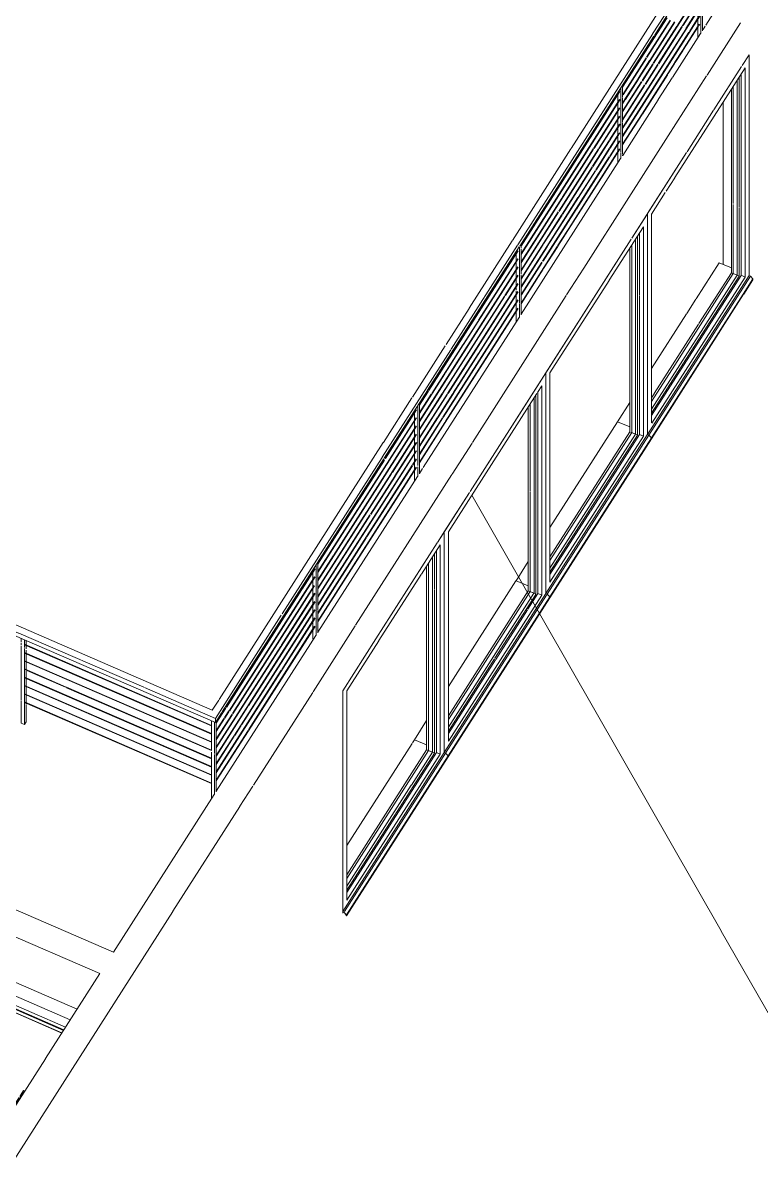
# Model space of a CAD drawing. Header units: millimetres. Extents: x -35445 to 232012, y -57203 to 42724.
# Drawn here: x 184228 to 189306, y -16022 to -8172 of the extents above; entities that cross this region are included whole.
import ezdxf

# ---------------------------------------------------------------- set-up
doc = ezdxf.new("R2010")
doc.units = ezdxf.units.MM
for name, color, linetype, lineweight in [('A-DOOR', 31, 'Continuous', 9), ('A-DOOR-FRAM', 31, 'Continuous', 9), ('A-FLOR-HRAL', 11, 'Continuous', 9), ('A-GLAZ', 151, 'Continuous', 9), ('A-GLAZ-CURT', 52, 'Continuous', 9), ('A-GLAZ-CWMG', 51, 'Continuous', 9), ('A-WALL', 113, 'Continuous', 9)]:
    doc.layers.add(name, color=color, linetype=linetype, lineweight=lineweight)

# ---------------------------------------------------------------- blocks, each defined once
blk = doc.blocks.new('Curtain Wall Dbl Glass - Curtain Wall Dbl Glass-V19-Solar Analysis')
at = {"layer": 'A-DOOR'}
for p, q in [((3780.5, -14971.8), (3144.8, -14696.1)), ((3144.8, -14696.1), (3144.8, -15875.1)), ((3153.6, -15861.2), (3153.6, -14700)), ((3780.5, -15655.6), (3780.5, -14971.8)), ((3783.3, -14973), (3783.3, -15651.2)), ((4122.6, -15120.1), (3783.3, -14973)), ((3789.4, -14975.6), (3789.4, -15640.5)), ((3792.2, -15637.4), (3792.2, -14976.8)), ((3153.6, -15861.2), (3144.8, -15875.1)), ((3144.8, -15875.1), (3532.8, -16043.4)), ((3541.6, -16029.5), (3153.6, -15861.2))]:
    blk.add_line(p, q, dxfattribs=at)
at = {"layer": 'A-DOOR-FRAM'}
for p, q in [((3730.2, -15459.2), (3727.2, -15463.9)), ((3727.2, -15463.9), (3760.9, -15478.5)), ((3727.2, -15463.9), (3727.2, -15531.3)), ((3769.5, -15476.3), (3730.2, -15459.2)), ((3676.9, -15542.6), (3674, -15547.2)), ((3710.6, -15557.2), (3676.9, -15542.6)), ((3731.3, -15524.8), (3710.6, -15557.2)), ((3713.3, -15564.3), (3737, -15527.2)), ((3737, -15527.2), (3731.3, -15524.8)), ((3737, -15527.2), (3737, -15642.4)), ((3760.9, -15478.5), (3740.2, -15510.9)), ((3740.2, -15510.9), (3745.8, -15513.3)), ((3740.2, -15510.9), (3740.2, -15626.1)), ((3745.8, -15513.3), (3769.5, -15476.3)), ((3745.8, -15513.3), (3745.8, -15628.5)), ((3769.5, -15591.5), (3769.5, -15476.3)), ((3859.4, -15515.3), (3835.7, -15552.3)), ((3841.4, -15554.8), (3862.1, -15522.3)), ((3867.8, -15518.9), (3859.4, -15515.3)), ((3674, -15547.2), (3674, -15662.4)), ((3679.3, -15549.5), (3713.3, -15564.3)), ((3713.3, -15679.4), (3713.3, -15564.3)), ((3769.5, -15591.5), (3745.8, -15628.5)), ((3826.9, -15566.2), (3803.2, -15603.2)), ((3803.2, -15603.2), (3811.6, -15606.9)), ((3803.2, -15620.1), (3803.2, -15603.2)), ((3811.8, -15601), (3832.5, -15568.6)), ((3832.5, -15568.6), (3826.9, -15566.2)), ((3835.7, -15552.3), (3841.4, -15554.8)), ((3835.7, -15552.3), (3835.7, -15569.2)), ((3713.3, -15679.4), (3674, -15662.4)), ((3737, -15642.4), (3713.3, -15679.4)), ((3745.8, -15628.5), (3740.2, -15626.1))]:
    blk.add_line(p, q, dxfattribs=at)
blk = doc.blocks.new('Single Window - Standard-818874-Solar Analysis')
at = {"layer": 'A-GLAZ'}
for p, q in [((8848.8, -8391.9), (8801.9, -8465.4)), ((8848.8, -9905.4), (8848.8, -8391.9)), ((8796.8, -8473.3), (8606.7, -8770.8)), ((8338.3, -9236.3), (8820.8, -8481)), ((8780.3, -9439.3), (8780.3, -8546.8)), ((8794.3, -8522.6), (8794.3, -9106.7)), ((8820.8, -8481), (8820.8, -9373.8)), ((8727.2, -8627.6), (8727.2, -9891.1)), ((8740.5, -8606.8), (8740.5, -9416)), ((8767.1, -9433.3), (8767.1, -8565.2)), ((8605.1, -8773.4), (8422.7, -9058.8)), ((8419.4, -9064), (8151.3, -9483.6)), ((8794.3, -9107.6), (8794.3, -9372)), ((8278.5, -9330), (8337.5, -9237.5)), ((8178.1, -9487.1), (8272.6, -9339.1)), ((8794.3, -9373.8), (8794.3, -9906.8)), ((8820.8, -9376.1), (8820.8, -9920.8)), ((8150.1, -9485.5), (8150.1, -10904.4)), ((8178.1, -10924.3), (8178.1, -9487.1)), ((8740.5, -9421.2), (8740.5, -9896.9)), ((8767.1, -9908.4), (8767.1, -9435.4)), ((8780.3, -9914.1), (8780.3, -9445.1)), ((8643.5, -9822), (8485.5, -10069.4)), ((8643.5, -9822), (8727.2, -9858.4)), ((8150.1, -11004.6), (8848.8, -9911.1)), ((8857.7, -9914.9), (8159, -11008.4)), ((8178.1, -10830.2), (8767.1, -9908.4)), ((8794.3, -9909.3), (8178.1, -10873.8)), ((8178.1, -10856.8), (8780.3, -9914.1)), ((8820.8, -9920.8), (8179.2, -10925.1)), ((8740.5, -9896.9), (8338.4, -10526.2)), ((8727.2, -9891.1), (8504.2, -10240.3)), ((8727.2, -9891.1), (8767.1, -9908.4)), ((8740.5, -9896.9), (8767.1, -9908.4)), ((8767.1, -9908.4), (8780.3, -9914.1)), ((8798, -9910.9), (8820.8, -9920.8)), ((8809.2, -10037.5), (8875.3, -9933.9)), ((8812.2, -10038.4), (8875.3, -9939.6)), ((8848.8, -9911.1), (8857.7, -9914.9)), ((8857.7, -9914.9), (8875.3, -9933.9)), ((8875.3, -9933.9), (8875.3, -9939.6)), ((8176.7, -11027.4), (8808.9, -10037.9)), ((8176.7, -11033.1), (8811.5, -10039.4)), ((8483.6, -10072.3), (8419.9, -10172.1)), ((8419.3, -10173), (8178.1, -10550.5)), ((8501, -10245.2), (8196.9, -10721.2)), ((8338.3, -10526.4), (8178.1, -10777.2)), ((8195.6, -10723.2), (8178.1, -10750.6)), ((8028.6, -10784.5), (7944.8, -10915.6)), ((8150.1, -10904.4), (8150.1, -11006.7)), ((8028.6, -10951.9), (7944.8, -10915.6)), ((8159, -11008.4), (8150.1, -11004.6)), ((8176.7, -11027.4), (8159.1, -11008.5)), ((8176.7, -11033.1), (8176.7, -11027.4))]:
    blk.add_line(p, q, dxfattribs=at)
blk = doc.blocks.new('Single Window - Standard-V23-Solar Analysis')
at = {"layer": 'A-GLAZ'}
for p, q in [((8150.1, -9485.5), (8043.3, -9652.7)), ((8150.1, -10904.4), (8150.1, -9485.5)), ((7887.1, -9942.5), (8122.2, -9574.6)), ((8122.2, -9574.6), (8122.2, -11014.3)), ((8081.7, -11007.7), (8081.7, -9638)), ((8095.6, -9616.1), (8095.6, -10043)), ((8038, -9661), (7451.5, -10579)), ((8028.6, -9721.1), (8028.6, -10981.6)), ((8041.8, -9700.3), (8041.8, -10990.4)), ((8068.4, -11001.9), (8068.4, -9658.7)), ((7479.4, -10580.6), (7886.3, -9943.7)), ((8095.6, -10047.5), (8095.6, -11002.8)), ((7451.5, -10579), (7451.5, -12068.6)), ((7479.4, -10721.2), (7479.4, -10580.6)), ((7479.4, -12020.3), (7479.4, -10722.6)), ((8150.1, -11006.7), (8150.1, -10904.4)), ((7944.8, -10915.6), (7479.4, -11644)), ((8028.6, -10984.6), (7479.4, -11844.2)), ((7944.8, -10915.6), (8028.6, -10951.9)), ((8028.6, -10984.6), (8068.4, -11001.9)), ((7451.5, -12098.1), (8148.9, -11006.4)), ((8159, -11008.5), (7460.3, -12101.9)), ((7478, -12120.9), (8176.7, -11027.4)), ((7478, -12126.6), (8176.7, -11033.1)), ((8041.8, -10990.4), (7479.4, -11870.7)), ((7479.4, -11923.8), (8068.4, -11001.9)), ((7479.4, -11950.3), (8081.7, -11007.7)), ((8122.2, -11014.3), (7479.4, -12020.3)), ((8095.6, -11002.8), (7760.2, -11527.8)), ((8041.8, -10990.4), (8068.4, -11001.9)), ((8068.4, -11001.9), (8081.7, -11007.7)), ((8095.6, -11002.8), (8122.2, -11014.3)), ((8150.1, -11004.6), (8159, -11008.4)), ((8159.1, -11008.5), (8176.7, -11027.4)), ((8176.7, -11027.4), (8176.7, -11033.1)), ((7758.1, -11531.1), (7479.4, -11967.3)), ((7329.9, -11878), (7246.2, -12009.1)), ((7329.9, -12045.4), (7246.2, -12009.1)), ((7451.5, -12069.2), (7451.5, -12092.4)), ((7460.3, -12101.9), (7451.5, -12098.1)), ((7478, -12120.9), (7460.3, -12101.9)), ((7478, -12126.6), (7478, -12120.9))]:
    blk.add_line(p, q, dxfattribs=at)
blk = doc.blocks.new('Single Window - Standard-V24-Solar Analysis')
at = {"layer": 'A-GLAZ'}
for p, q in [((7451.5, -10579), (6930.2, -11394.9)), ((7451.5, -12068.6), (7451.5, -10579)), ((7393.3, -10715.4), (7423.5, -10668.1)), ((7423.5, -10668.1), (7423.5, -12107.8)), ((6780.8, -11674.1), (7389.6, -10721.2)), ((7369.7, -12095.4), (7369.7, -10752.3)), ((7383, -12101.2), (7383, -10731.5)), ((7397, -10709.6), (7397, -10720)), ((7397, -10721.2), (7397, -12096.3)), ((7329.9, -10814.6), (7329.9, -12068.2)), ((7343.2, -10793.8), (7343.2, -11394.9)), ((6925.3, -11402.6), (6752.8, -11672.5)), ((7343.2, -11400.5), (7343.2, -12083.9)), ((6752.8, -11672.5), (6752.8, -13185.9)), ((6780.8, -13113.9), (6780.8, -11674.1)), ((7245.5, -12010.1), (6780.8, -12737.5)), ((7246.2, -12009.1), (7329.9, -12045.4)), ((7329.9, -12078.2), (6780.8, -12937.7)), ((7343.2, -12083.9), (6780.8, -12964.2)), ((7329.9, -12068.6), (7329.9, -12078.2)), ((7329.9, -12078.2), (7368.7, -12095)), ((7343.2, -12083.9), (7368.7, -12095)), ((7451.5, -12092.4), (7451.5, -12069.2)), ((6752.8, -13191.6), (7451.5, -12098.1)), ((7435.4, -12140.9), (6761.7, -13195.5)), ((6779.4, -13214.5), (7478, -12120.9)), ((6779.4, -13220.1), (7478, -12126.6)), ((6780.8, -13017.3), (7369.6, -12095.6)), ((7423.5, -12107.8), (6780.8, -13113.9)), ((7100.9, -12542.8), (7381.4, -12103.7)), ((7397, -12096.3), (7327.6, -12204.8)), ((7368.7, -12095), (7383, -12101.2)), ((7397, -12096.3), (7423.5, -12107.8)), ((7460.3, -12101.9), (7435.9, -12140.2)), ((7451.5, -12098.1), (7460.3, -12101.9)), ((7460.3, -12101.9), (7478, -12120.9)), ((7478, -12120.9), (7478, -12126.6)), ((7324.7, -12209.4), (7107.1, -12550)), ((6780.8, -13043.8), (7098, -12547.3)), ((7105.6, -12552.3), (6780.8, -13060.8)), ((6631.3, -12971.5), (6547.5, -13102.6)), ((6631.3, -13138.9), (6547.5, -13102.6)), ((6761.7, -13195.5), (6752.8, -13191.6)), ((6779.4, -13214.5), (6761.7, -13195.5)), ((6779.4, -13220.1), (6779.4, -13214.5))]:
    blk.add_line(p, q, dxfattribs=at)
blk = doc.blocks.new('Single Window - Standard-V25-Solar Analysis')
at = {"layer": 'A-GLAZ'}
for p, q in [((6752.8, -11672.5), (6705, -11747.3)), ((6752.8, -13185.9), (6752.8, -11672.5)), ((6703.9, -11749.1), (6282.2, -12409.1)), ((6596.1, -11963.1), (6724.9, -11761.6)), ((6724.9, -11761.6), (6724.9, -13201.3)), ((6671.1, -13188.9), (6671.1, -11845.8)), ((6684.4, -12064.4), (6684.4, -11825)), ((6698.3, -11803.1), (6698.3, -13189.8)), ((6631.3, -11908.1), (6631.3, -13171.7)), ((6644.5, -11887.3), (6644.5, -13177.4)), ((6303.2, -12421.5), (6594.3, -11966)), ((6684.4, -13194.7), (6684.4, -12068.6)), ((6282.1, -12409.3), (6054.2, -12766)), ((6082.1, -12767.6), (6302.4, -12422.9)), ((6054.2, -12766), (6054.2, -14296.5)), ((6082.1, -14207.4), (6082.1, -12767.6)), ((6547.5, -13102.6), (6533.6, -13124.4)), ((6547.5, -13102.6), (6631.3, -13138.9)), ((6531.1, -13128.3), (6082.1, -13831)), ((6631.3, -13171.7), (6082.1, -14031.2)), ((6644.5, -13177.4), (6082.1, -14057.7)), ((6631.3, -13171.7), (6671.1, -13188.9)), ((6644.5, -13177.4), (6671.1, -13188.9)), ((6054.2, -14285.1), (6752.8, -13191.6)), ((6761.7, -13195.5), (6066.5, -14283.5)), ((6080.7, -14308), (6779.4, -13214.5)), ((6080.7, -14313.7), (6779.4, -13220.1)), ((6698.3, -13189.8), (6082.1, -14154.3)), ((6082.1, -14137.3), (6684.4, -13194.7)), ((6724.9, -13201.3), (6082.1, -14207.4)), ((6526.2, -13415.7), (6671.1, -13188.9)), ((6671.1, -13188.9), (6684.4, -13194.7)), ((6698.3, -13189.8), (6724.9, -13201.3)), ((6752.8, -13191.6), (6761.7, -13195.5)), ((6761.7, -13195.5), (6779.4, -13214.5)), ((6779.4, -13214.5), (6779.4, -13220.1)), ((6082.1, -14110.8), (6526, -13416)), ((6063, -14289), (6054.2, -14285.1)), ((6054.2, -14286.3), (6062.9, -14290)), ((6054.2, -14296.5), (6059.8, -14287.6)), ((6062.9, -14290), (6078.9, -14308.1)), ((6080.7, -14308), (6063, -14289)), ((6078.9, -14308.1), (6078.9, -14312.9)), ((6078.9, -14312.9), (6080.7, -14313.7)), ((6080.7, -14313.7), (6080.7, -14308))]:
    blk.add_line(p, q, dxfattribs=at)
blk = doc.blocks.new('System Panel - Glazed-V39-Solar Analysis')
at = {"layer": 'A-GLAZ-CURT'}
for p, q in [((3147.7, -14486.7), (3147.7, -14667.5)), ((3159.6, -14650.3), (3159.6, -14491.9)), ((3148.2, -14668), (3159.6, -14650.3)), ((3150.2, -14669.9), (4136.9, -15097.8)), ((4148.8, -15079.2), (3159.6, -14650.3))]:
    blk.add_line(p, q, dxfattribs=at)
blk = doc.blocks.new('Rectangular Mullion - 64 x 128 rectangular-V41-Solar Analysis')
at = {"layer": 'A-GLAZ-CWMG'}
for p, q in [((3148.2, -14668), (3191.6, -14600.2)), ((3191.7, -14600), (4180.9, -15028.9)), ((3145.1, -14695.5), (3145.1, -14672.9)), ((4134.4, -15101.8), (3145.1, -14672.9)), ((3145.1, -14695.5), (4123, -15119.6))]:
    blk.add_line(p, q, dxfattribs=at)
blk = doc.blocks.new('Railing - 25mm-V56-Solar Analysis')
at = {"layer": 'A-FLOR-HRAL'}
for p, q in [((7967.8, -8652.6), (7967.8, -8618.2)), ((7979.4, -8681.6), (7979.4, -8600)), ((7945.6, -8656.6), (7945.6, -8922.7)), ((7967.8, -8950.7), (7967.8, -8652.8)), ((7979.4, -8858.9), (7979.4, -8685.1)), ((7979.4, -8964.9), (7979.4, -8861.3)), ((7945.6, -8923.7), (7945.6, -9028.7)), ((7967.8, -9049.2), (7967.8, -8951)), ((7979.4, -9074.2), (7979.4, -8965)), ((7945.6, -9029.3), (7945.6, -9054.8)), ((7945.6, -9058.9), (7945.6, -9136.5)), ((7967.8, -9064.4), (7967.8, -9049.6)), ((7967.8, -9106.3), (7967.8, -9068.9)), ((7979.4, -9088), (7979.4, -9078.3))]:
    blk.add_line(p, q, dxfattribs=at)
blk = doc.blocks.new('Railing - 25mm-V57-Solar Analysis')
at = {"layer": 'A-FLOR-HRAL'}
for p, q in [((7269.1, -10029.8), (7269.1, -9713.8)), ((7280.8, -9708.7), (7280.8, -9693.5)), ((7280.8, -9721.5), (7280.8, -9713.7)), ((7280.8, -9822), (7280.8, -9728.1)), ((7247, -9746.4), (7247, -9828.5)), ((7247, -9830.7), (7247, -9854.1)), ((7247, -9856.1), (7247, -10009.4)), ((7280.8, -9898.2), (7280.8, -9824.8)), ((7280.8, -10112.3), (7280.8, -9905.9)), ((7247, -10016.2), (7247, -10091.6)), ((7269.1, -10101.2), (7269.1, -10030)), ((7247, -10094.1), (7247, -10230)), ((7269.1, -10199.8), (7269.1, -10106)), ((7280.8, -10181.6), (7280.8, -10115.2))]:
    blk.add_line(p, q, dxfattribs=at)
blk = doc.blocks.new('Railing - 25mm-V58-Solar Analysis')
at = {"layer": 'A-FLOR-HRAL'}
for p, q in [((6570.5, -11217.2), (6570.5, -10805.3)), ((6582.1, -10802.2), (6582.1, -10787)), ((6582.1, -11050.3), (6582.1, -10803.7)), ((6548.3, -10839.9), (6548.3, -11015.1)), ((6548.3, -11018.4), (6548.3, -11207.6)), ((6582.1, -11225.3), (6582.1, -11052.2)), ((6548.3, -11209.8), (6548.3, -11216.3)), ((6548.3, -11217.3), (6548.3, -11322.7)), ((6570.5, -11293.3), (6570.5, -11226.9)), ((6582.1, -11275.1), (6582.1, -11226.2))]:
    blk.add_line(p, q, dxfattribs=at)
blk = doc.blocks.new('Railing - 25mm-V59-Solar Analysis')
at = {"layer": 'A-FLOR-HRAL'}
for p, q in [((5871.8, -12054.5), (5871.8, -11898.8)), ((5883.4, -12066.7), (5883.4, -11880.6)), ((5849.7, -11933.4), (5849.7, -12033.2)), ((5849.7, -12033.5), (5849.7, -12203.3)), ((5871.8, -12213.7), (5871.8, -12055.3)), ((5883.4, -12140.6), (5883.4, -12068.6)), ((5883.4, -12213.3), (5883.4, -12141.9)), ((5849.7, -12204.3), (5849.7, -12412.2)), ((5871.8, -12386.8), (5871.8, -12216.8)), ((5883.4, -12368.6), (5883.4, -12218.6))]:
    blk.add_line(p, q, dxfattribs=at)
blk = doc.blocks.new('Railing - 25mm-V60-Solar Analysis')
at = {"layer": 'A-FLOR-HRAL'}
for p, q in [((3843.1, -12429.6), (3843.1, -12405.1)), ((3843.1, -12450.2), (3843.1, -12435.4)), ((3843.1, -12610.5), (3843.1, -12457.9)), ((3865.3, -12451.1), (3865.3, -12414.7)), ((3865.3, -12467.5), (3865.3, -12453.2)), ((3865.3, -12620.1), (3865.3, -12474.5)), ((3876.9, -12430.8), (3876.9, -12419.7)), ((3876.9, -12460.9), (3876.9, -12430.9)), ((3876.9, -12478.8), (3876.9, -12462.4)), ((3876.9, -12622.8), (3876.9, -12487.5)), ((3843.1, -12833.9), (3843.1, -12613.8)), ((3865.3, -12853), (3865.3, -12621.7)), ((3876.9, -12857.7), (3876.9, -12631)), ((3843.1, -12988.6), (3843.1, -12837.2)), ((3865.3, -12998.2), (3865.3, -12856.6)), ((3876.9, -12980), (3876.9, -12863.1)), ((3843.1, -12988.6), (3865.3, -12998.2)), ((3865.3, -12998.2), (3876.9, -12980))]:
    blk.add_line(p, q, dxfattribs=at)
blk = doc.blocks.new('Railing - 25mm-V67-Solar Analysis')
at = {"layer": 'A-FLOR-HRAL'}
for p, q in [((5151, -13177.6), (5151, -12972.2)), ((5173.1, -13197), (5173.1, -12981.8)), ((5184.8, -13462.1), (5184.8, -12974.1)), ((5151, -13510.5), (5151, -13187.4)), ((5173.1, -13307), (5173.1, -13204.7)), ((5173.1, -13480.3), (5173.1, -13310.3))]:
    blk.add_line(p, q, dxfattribs=at)
blk = doc.blocks.new('Railing - 25mm-V69-Solar Analysis')
at = {"layer": 'A-FLOR-HRAL'}
for p, q in [((8517.4, -8246), (8517.4, -7758)), ((8529, -8227.8), (8529, -7739.8)), ((8495.3, -7792.6), (8495.3, -7876.9)), ((8495.3, -7879.4), (8495.3, -7933.2)), ((8495.3, -7933.6), (8495.3, -8005.8)), ((8495.3, -8006.5), (8495.3, -8181.7)), ((8495.3, -8182), (8495.3, -8276.2))]:
    blk.add_line(p, q, dxfattribs=at)
blk = doc.blocks.new('Railing - Railing-933841-Solar Analysis')
at = {"layer": 'A-FLOR-HRAL'}
for p, q in [((8506.7, -7954.3), (8353.7, -8193.8)), ((8356.8, -8194.8), (8509.4, -7956)), ((8506.7, -8067.6), (8414.4, -8212.2)), ((8416.5, -8214.7), (8509.4, -8069.4)), ((7979.4, -8955.5), (8509.4, -8126)), ((8282.6, -8135), (7979.4, -8609.5)), ((7979.4, -8615.4), (8285.1, -8137)), ((8306.3, -8154.6), (8144, -8408.5)), ((8146.3, -8410.9), (8308.8, -8156.6)), ((8450.2, -8099.4), (8389.3, -8194.8)), ((8395.6, -8190.8), (8451.1, -8103.9)), ((8506.7, -8124.3), (8438.5, -8231)), ((8435.3, -8236.1), (7979.4, -8949.6)), ((8412.8, -8214.7), (7995, -8868.5)), ((7998.8, -8868.5), (8415.4, -8216.4)), ((8335.4, -8165.6), (8165.8, -8431.1)), ((8168.1, -8433.5), (8338.1, -8167.3)), ((8353, -8194.8), (8189.5, -8450.7)), ((8192, -8452.7), (8356.1, -8195.8)), ((8387, -8198.3), (8224.4, -8452.8)), ((8227.5, -8453.8), (8389.7, -8200)), ((8506.7, -8181), (8390.9, -8362.3)), ((8394.1, -8363.2), (8501.7, -8194.8)), ((8504.3, -8190.6), (8509.4, -8182.7)), ((8390.3, -8363.2), (8339.2, -8443.1)), ((8341.3, -8445.7), (8393.2, -8364.6)), ((8140.5, -8414.1), (7980.6, -8664.3)), ((7983, -8666.5), (8143, -8416)), ((8165.1, -8432.2), (8086.9, -8554.7)), ((8089.2, -8556.9), (8167.7, -8434.1)), ((8338.3, -8444.6), (8112.8, -8797.5)), ((8187.8, -8453.5), (8113.5, -8569.8)), ((8114.9, -8573.3), (8190.1, -8455.8)), ((8221.6, -8457.2), (8133.6, -8594.9)), ((8136.2, -8596.8), (8224, -8459.3)), ((8292.9, -8521.6), (8338.3, -8450.5)), ((8115.3, -8799.6), (8289.3, -8527.2)), ((8109.3, -8576.3), (7979.4, -8779.6)), ((7979.4, -8785.5), (8111.7, -8578.4)), ((8130.6, -8599.6), (7979.4, -8836.2)), ((7979.4, -8842.1), (8132.8, -8602.1)), ((8085.2, -8557.4), (7995.1, -8698.3)), ((7997.8, -8700.1), (8088, -8558.9)), ((7957.7, -8643.4), (7280.8, -9703)), ((7280.8, -9708.9), (7960.1, -8645.6)), ((7280.8, -9765.6), (7961.5, -8700.1)), ((7957.8, -8700.1), (7280.8, -9759.7)), ((7994, -8700.1), (7979.4, -8722.9)), ((7979.4, -8728.8), (7997.6, -8700.4)), ((7957.1, -8757.8), (7778.8, -9036.9)), ((7782.5, -9036.9), (7959.8, -8759.5)), ((7775, -9162.1), (7962.6, -8868.5)), ((7957.1, -8814.5), (7815, -9036.9)), ((7818.8, -9036.9), (7959.8, -8816.2)), ((7958.8, -8868.5), (7889.6, -8976.9)), ((8112.7, -8797.7), (7979.4, -9006.3)), ((7979.4, -9012.2), (8112.7, -8803.6)), ((7994.2, -8869.7), (7979.4, -8892.9)), ((7953.6, -8933.4), (7889.7, -9033.4)), ((7892.6, -9034.7), (7959.8, -8929.6)), ((7979.4, -8898.8), (7996.8, -8871.6)), ((7661.5, -9453.1), (7959.8, -8986.3)), ((7887.1, -8980.7), (7773.1, -9159.2)), ((7957.1, -8984.6), (7890.4, -9088.9)), ((7280.8, -9822.3), (7779.8, -9041.3)), ((7887.1, -9094.1), (7428.5, -9811.9)), ((7534.5, -9708.6), (7960.2, -9042.2)), ((7813.8, -9038.8), (7539.6, -9467.9)), ((7542, -9470.1), (7816.4, -9040.5)), ((7777.3, -9039.3), (7563.6, -9373.8)), ((7957.9, -9040), (7637, -9542.2)), ((7887.4, -9036.9), (7794.2, -9182.9)), ((7796.6, -9185), (7891.2, -9036.9)), ((7770.6, -9163.1), (7562.5, -9488.7)), ((7565.7, -9489.7), (7773.1, -9165.1)), ((7791.5, -9187.1), (7672.8, -9372.8)), ((7676, -9373.8), (7793.4, -9190)), ((7561.1, -9377.6), (7280.8, -9816.4)), ((7672.2, -9373.8), (7457.2, -9710.4)), ((7460.7, -9710.6), (7675.4, -9374.7)), ((7536.7, -9472.5), (7280.8, -9873.1)), ((7280.8, -9879), (7539.3, -9474.3)), ((7561.2, -9490.8), (7280.8, -9929.8)), ((7431.9, -9812.4), (7660, -9455.4)), ((7435.9, -9692.8), (7562.5, -9494.7)), ((7634.1, -9546.8), (7532.1, -9706.4)), ((7280.8, -9935.7), (7433.8, -9696.1)), ((7457, -9710.6), (7280.8, -9986.5)), ((7529.4, -9710.6), (7280.8, -10099.8)), ((7280.8, -9992.3), (7459.9, -9712)), ((7435.9, -9862.8), (7533.2, -9710.6)), ((7258.4, -9738), (6643.5, -10700.4)), ((6646.9, -10701.1), (7261.1, -9739.7)), ((6885.4, -10384.3), (7261.1, -9796.4)), ((7258.4, -9794.7), (6988.2, -10217.5)), ((7258.4, -9851.3), (6582.1, -10909.9)), ((6582.1, -10915.8), (7261.1, -9853.1)), ((7280.8, -10105.7), (7433.7, -9866.4)), ((7424, -9819), (7282.2, -10040.9)), ((7284.6, -10042.9), (7426, -9821.7)), ((7258.4, -9964.7), (6775.1, -10721.2)), ((6778.9, -10721.2), (7261.1, -9966.4)), ((7258.4, -9908), (7169.3, -10047.5)), ((7173.1, -10047.5), (7261.1, -9909.7)), ((6816, -10719.8), (7261, -10023.2)), ((7258.6, -10021.2), (6987.3, -10445.8)), ((7167.1, -10051.1), (6739.8, -10719.7)), ((7258.4, -10078.1), (6742.8, -10885.2)), ((6743.2, -10720.4), (7169.9, -10052.6)), ((6745.5, -10886.9), (7261.1, -10079.8)), ((7258.4, -10134.8), (6759.2, -10916.2)), ((6759.2, -10922.1), (7261.1, -10136.5)), ((6984.8, -10223), (6881.7, -10384.3)), ((6880.7, -10385.8), (6666.5, -10721.2)), ((6759.2, -10582), (6883.5, -10387.4)), ((6984.8, -10449.7), (6814.4, -10716.3)), ((6582.1, -10859.1), (6756.5, -10586.2)), ((6641, -10704.4), (6582.1, -10796.6)), ((6582.1, -10802.4), (6643.3, -10706.7)), ((6582.1, -10972.5), (6742.7, -10721.2)), ((6738.9, -10721.2), (6582.1, -10966.6)), ((6771.9, -10726.2), (6582.1, -11023.3)), ((6663, -10726.7), (6582.1, -10853.2)), ((6582.1, -11029.2), (6775.3, -10726.9)), ((6811.3, -10721.2), (6705.7, -10886.5)), ((6708.4, -10888.2), (6815.1, -10721.2)), ((6559.8, -10831.5), (6344.4, -11168.6)), ((5883.4, -11952.7), (6562.6, -10889.6)), ((6558.9, -10889.6), (5883.4, -11946.8)), ((6347.7, -11169.4), (6562.4, -10833.2)), ((6582.1, -11085.9), (6707.5, -10889.6)), ((6582.1, -11142.5), (6743.7, -10889.6)), ((6739.9, -10889.6), (6582.1, -11136.7)), ((6703.7, -10889.6), (6596.1, -11058.1)), ((6559.8, -10944.9), (5990.3, -11836.2)), ((5992.3, -11838.9), (6562.4, -10946.6)), ((6756.5, -10920.4), (6582.1, -11193.3)), ((6582.1, -11199.2), (6759.1, -10922.2)), ((6559.8, -11001.6), (6221.9, -11530.4)), ((6395.9, -11264), (6562.4, -11003.3)), ((6559.9, -11058.1), (6413.2, -11287.6)), ((6415.6, -11289.7), (6563.7, -11058.1)), ((6592.9, -11063), (6582.1, -11080)), ((6559.8, -11114.9), (5883.4, -12173.5)), ((5883.4, -12179.4), (6562.4, -11116.6)), ((6339.6, -11176.1), (5883.4, -11890.1)), ((5883.4, -11896), (6341.5, -11179)), ((6532.9, -11213.6), (6218.5, -11705.8)), ((6221, -11707.7), (6533.6, -11218.5)), ((6559.8, -11171.6), (6533.6, -11212.6)), ((6536.2, -11214.4), (6562.4, -11173.3)), ((6559.8, -11228.3), (5883.4, -12286.9)), ((5883.4, -12292.8), (6562.4, -11230)), ((6223.1, -11534.4), (6392.5, -11269.2)), ((6412.1, -11289.4), (6244.3, -11551.9)), ((6246.8, -11553.9), (6414, -11292.3)), ((6220.2, -11533), (5883.4, -12060.1)), ((5883.4, -12066), (6222.9, -11534.6)), ((6241.7, -11556.1), (5883.4, -12116.8)), ((5883.4, -12122.7), (6243.9, -11558.5)), ((6218.4, -11705.9), (5883.4, -12230.2)), ((5883.4, -12236.1), (6218.3, -11711.9)), ((5989.5, -11837.5), (5883.4, -12003.4)), ((5883.4, -12009.3), (5992.2, -11839.1)), ((5861.1, -11925), (5771.5, -12065.2)), ((5774.2, -12067), (5863.8, -11926.7)), ((5861.1, -11981.7), (5272.4, -12903.1)), ((5274.6, -12905.7), (5863.8, -11983.4)), ((5769.4, -12068.6), (5251.6, -12878.9)), ((5253.8, -12881.5), (5773.1, -12068.6)), ((5858.6, -12042.3), (5296.1, -12922.7)), ((5298.6, -12924.7), (5860.9, -12044.6)), ((5861.1, -12151.8), (5184.8, -13210.3)), ((5405.7, -12870.5), (5863.8, -12153.5)), ((5861.1, -12095.1), (5631.2, -12454.9)), ((5631.2, -12460.8), (5863.8, -12096.8)), ((5860.7, -12209), (5355.4, -12999.9)), ((5360.6, -12997.8), (5863.7, -12210.3)), ((5184.8, -13329.6), (5863.8, -12266.8)), ((5861.1, -12321.8), (5405.7, -13034.7)), ((5405.7, -13040.6), (5863.8, -12323.5)), ((5861.1, -12265.1), (5634.4, -12620)), ((5151, -13003.9), (3865.3, -12446.4)), ((3865.3, -12449.8), (5151, -13007.4)), ((5628.2, -12459.6), (5184.8, -13153.6)), ((5184.8, -13159.5), (5630.2, -12462.4)), ((5151, -13060.6), (3865.3, -12503.1)), ((3865.3, -12506.5), (5151, -13064.1)), ((5151, -13117.3), (3865.3, -12559.7)), ((3865.3, -12563.2), (5151, -13120.7)), ((4152.5, -12741), (3865.3, -12616.4)), ((3865.3, -12619.9), (4147.6, -12742.3)), ((5631.2, -12624.9), (5184.8, -13323.7)), ((5151, -13230.6), (3865.3, -12673.1)), ((3865.3, -12676.6), (5151, -13234.1)), ((5151, -13287.3), (3865.3, -12729.8)), ((3865.3, -12733.2), (5151, -13290.8)), ((5151, -13344), (3865.3, -12786.5)), ((3865.3, -12789.9), (5151, -13347.5)), ((4154.7, -12745.4), (5151, -13177.4)), ((5151, -13174), (4155.6, -12742.3)), ((5151, -13400.7), (3865.3, -12843.2)), ((3865.3, -12846.6), (5151, -13404.2)), ((5248, -12884.7), (5184.8, -12983.6)), ((5184.8, -12989.5), (5250.5, -12886.6)), ((5293.2, -12927.3), (5184.8, -13097)), ((5184.8, -13102.9), (5295.3, -12929.8)), ((5187.1, -13212.6), (5402.6, -12875.3)), ((5272, -12903.7), (5242.2, -12950.3)), ((5244, -12953.5), (5271.3, -12910.8)), ((5239, -12955.4), (5184.8, -13040.3)), ((5184.8, -13046.2), (5242, -12956.6)), ((5355.2, -13000.2), (5184.8, -13267)), ((5311.7, -13074.2), (5355.9, -13005.1)), ((5402.8, -13039.2), (5184.8, -13380.4)), ((5184.8, -13386.3), (5405.3, -13041.2)), ((5184.8, -13272.9), (5308.6, -13079.2))]:
    blk.add_line(p, q, dxfattribs=at)
for name in ['Railing - 25mm-V69-Solar Analysis', 'Railing - 25mm-V56-Solar Analysis', 'Railing - 25mm-V57-Solar Analysis', 'Railing - 25mm-V58-Solar Analysis', 'Railing - 25mm-V59-Solar Analysis', 'Railing - 25mm-V60-Solar Analysis', 'Railing - 25mm-V67-Solar Analysis']:
    blk.add_blockref(name, (0, 0))
blk = doc.blocks.new('Top Rail Type - Top Rail_Internal_-934463-Solar Analysis')
at = {"layer": 'A-FLOR-HRAL'}
for p, q in [((2380.1, -6673.6), (3204.7, -5382.9)), ((3249, -5402.1), (3150.5, -5556.2)), ((3204.7, -5382.9), (3249, -5402.1)), ((3249, -5402.1), (3249, -5430.4)), ((3165.1, -5561.7), (3249, -5430.4)), ((2524.5, -6564.3), (3161.9, -5566.6)), ((3149.8, -5557.3), (2924.2, -5910.4)), ((2921.4, -5914.8), (2512.9, -6554.1)), ((2238.7, -7011.6), (2523.2, -6566.3)), ((2510, -6558.6), (2473, -6616.5)), ((2470.9, -6619.9), (519.5, -9674.2)), ((2161.4, -7015.8), (2376.7, -6678.9)), ((1598.7, -7896.6), (2160.6, -7017.1)), ((2023.1, -7349.1), (2236.1, -7015.8)), ((-74.1, -10631.6), (2021.9, -7351)), ((8229.8, -8091.3), (8490, -7684)), ((8490, -7684), (8500.3, -7688.5)), ((8502.6, -7689.5), (8534.3, -7703.2)), ((8534.3, -7703.2), (8407.2, -7902.1)), ((8534.3, -7731.6), (8419.6, -7911.1)), ((8534.3, -7703.2), (8534.3, -7728.8)), ((1439.2, -8146.2), (1595.5, -7901.6)), ((8406.8, -7902.7), (8329.2, -8024.2)), ((8417.5, -7914.3), (8340.5, -8034.9)), ((8327.8, -8026.4), (8266.8, -8121.9)), ((8338.3, -8038.3), (8279.6, -8130.2)), ((1231.5, -8471.3), (1430.3, -8160.1)), ((1432.1, -8157.3), (1436.6, -8150.2)), ((7625.7, -9036.9), (8226.5, -8096.5)), ((8266.7, -8122), (8185.6, -8248.9)), ((8278.6, -8131.7), (8197.7, -8258.3)), ((8184.4, -8250.8), (7259.4, -9698.6)), ((8194.5, -8263.4), (7271.9, -9707.4)), ((1133.5, -8624.7), (1231.2, -8471.7)), ((880.1, -9021.4), (1131.6, -8627.7)), ((654.9, -9373.8), (877.6, -9025.2)), ((7221.4, -9669.6), (7624, -9039.6)), ((-155.8, -10642.7), (653.8, -9375.5)), ((518.2, -9676.2), (-88.3, -10625.4)), ((7268.3, -9713), (6638.2, -10699.3)), ((7256.9, -9702.5), (6800.6, -10416.7)), ((6923.7, -10135.5), (7220.5, -9671.1)), ((6764.8, -10384.3), (6922.8, -10137.1)), ((6797.2, -10422), (6326.6, -11158.6)), ((6533.6, -10746.2), (6759.2, -10393.1)), ((-155.8, -10671), (-155.8, -10642.7)), ((2232.5, -11678.4), (-155.8, -10642.7)), ((217.2, -10832.8), (-155.8, -10671)), ((-88.3, -10625.4), (805.5, -11013)), ((6334.3, -11058.1), (6530.2, -10751.4)), ((6637.3, -10700.7), (6339.1, -11167.3)), ((2232.5, -11706.7), (222.5, -10835.1)), ((806.5, -11013.4), (2216, -11624.6)), ((5205.4, -12825.1), (6333.5, -11059.4)), ((6336.6, -11171.3), (5225.2, -12910.8)), ((6325.2, -11160.9), (5637.6, -12237)), ((2217.5, -11625.3), (2232.5, -11631.8)), ((2532.1, -11761.7), (5157.4, -12900.1)), ((3825.3, -12369), (2532.1, -11808.2)), ((3797.1, -12385.1), (2532.1, -11836.6)), ((5631.2, -12247), (5178.4, -12955.8)), ((5178.4, -12984.1), (3797.6, -12385.4)), ((4686.2, -12742.3), (3826.6, -12369.6)), ((5178.4, -12955.8), (4691.4, -12744.6)), ((5157.4, -12900.1), (5201.7, -12830.7)), ((5222.5, -12915.1), (5178.4, -12984.1)), ((5178.4, -12984.1), (5178.4, -12955.8))]:
    blk.add_line(p, q, dxfattribs=at)

msp = doc.modelspace()

# ---------------------------------------------------------------- linework, layer by layer
at = {"color": 254, "lineweight": 9}
for p, q in [((187646.1, -11997.5), (187316.3, -11421.2)), ((189031, -14417.7), (187646.1, -11997.5)), ((191179.7, -18172.9), (189031.4, -14418.4))]:
    msp.add_line(p, q, dxfattribs=at)
at = {"color": 252, "lineweight": 9}
msp.add_ellipse((181218.5, -764.9), major_axis=(48731.1, 0), ratio=0.823831, start_param=4.712728, end_param=6.444451, dxfattribs=at)
at = {"color": 27, "lineweight": 9}
msp.add_ellipse((181218.5, -764.9), major_axis=(46410.6, 0), ratio=0.823831, start_param=4.739247, end_param=6.444451, dxfattribs=at)
at = {"layer": 'A-WALL'}
for p, q in [((188924.9, -8189.1), (189006.4, -8061.5)), ((188906.6, -8217.6), (188921.2, -8194.8)), ((189163.4, -8173.1), (188933.5, -8532.8)), ((188695.8, -8547.7), (188889.1, -8245.1)), ((189175.8, -8465.4), (189222.7, -8391.9)), ((189222.7, -8391.9), (189222.7, -9905.4)), ((188980.7, -8770.8), (189170.8, -8473.3)), ((188598.4, -8700.1), (188693.8, -8550.7)), ((188930.3, -8537.9), (188667.4, -8949.3)), ((188353.4, -9083.6), (188596.5, -8703)), ((188796.7, -9058.8), (188979.1, -8773.4)), ((189044, -9833.6), (189044, -8717.1)), ((188667.2, -8949.7), (188396.3, -9373.8)), ((187654.7, -10177.1), (188339.5, -9105.3)), ((188417.2, -9652.7), (188793.3, -9064)), ((188395.7, -9374.6), (188086.2, -9859.1)), ((187304.1, -11394.9), (188412, -9661)), ((188085.2, -9860.7), (187968, -10044.1)), ((187965.8, -10047.5), (187320.2, -11058.1)), ((186981.2, -11231.3), (187640.8, -10198.8)), ((187317.4, -11062.4), (187180.5, -11276.6)), ((186257.4, -12364.2), (186942.2, -11292.3)), ((187179.2, -11278.6), (186516.8, -12315.4)), ((186956, -11270.7), (186977.8, -11236.7)), ((187079, -11747.3), (187299.2, -11402.6)), ((186656.2, -12409.1), (187077.8, -11749.1)), ((186514.4, -12319.1), (186224.8, -12772.5)), ((185558.7, -13457.7), (186243.5, -12385.9)), ((186428.1, -12766), (186656, -12409.3)), ((179448.5, -12720.5), (184602, -14955.2)), ((186221.5, -12777.7), (185813.6, -13416)), ((186428.1, -14296.5), (186428.1, -12766)), ((185810.3, -13421.2), (185721.2, -13560.7)), ((184852, -14563.8), (185544.9, -13479.4)), ((182526.9, -13555.6), (184852, -14563.8)), ((185719.7, -13563.1), (185259.9, -14282.6)), ((184758, -14711), (182847, -13882.4)), ((185258.7, -14284.6), (183539.4, -16975.6)), ((186433.8, -14287.6), (186428.1, -14296.5)), ((184384.7, -15295.3), (184757.5, -14711.7)), ((183360.6, -16898.1), (184383, -15297.9))]:
    msp.add_line(p, q, dxfattribs=at)

# ---------------------------------------------------------------- block references
at = {"layer": 'A-DOOR'}
msp.add_blockref('Curtain Wall Dbl Glass - Curtain Wall Dbl Glass-V19-Solar Analysis', (180373.9, 0), dxfattribs=at)
at = {"layer": 'A-FLOR-HRAL'}
for name in ['Top Rail Type - Top Rail_Internal_-934463-Solar Analysis', 'Railing - Railing-933841-Solar Analysis']:
    msp.add_blockref(name, (180373.9, 0), dxfattribs=at)
at = {"layer": 'A-GLAZ'}
for name in ['Single Window - Standard-818874-Solar Analysis', 'Single Window - Standard-V23-Solar Analysis', 'Single Window - Standard-V24-Solar Analysis', 'Single Window - Standard-V25-Solar Analysis']:
    msp.add_blockref(name, (180373.9, 0), dxfattribs=at)
at = {"layer": 'A-GLAZ-CURT'}
msp.add_blockref('System Panel - Glazed-V39-Solar Analysis', (180373.9, 0), dxfattribs=at)
at = {"layer": 'A-GLAZ-CWMG'}
msp.add_blockref('Rectangular Mullion - 64 x 128 rectangular-V41-Solar Analysis', (180373.9, 0), dxfattribs=at)

doc.saveas('drawing.dxf')
